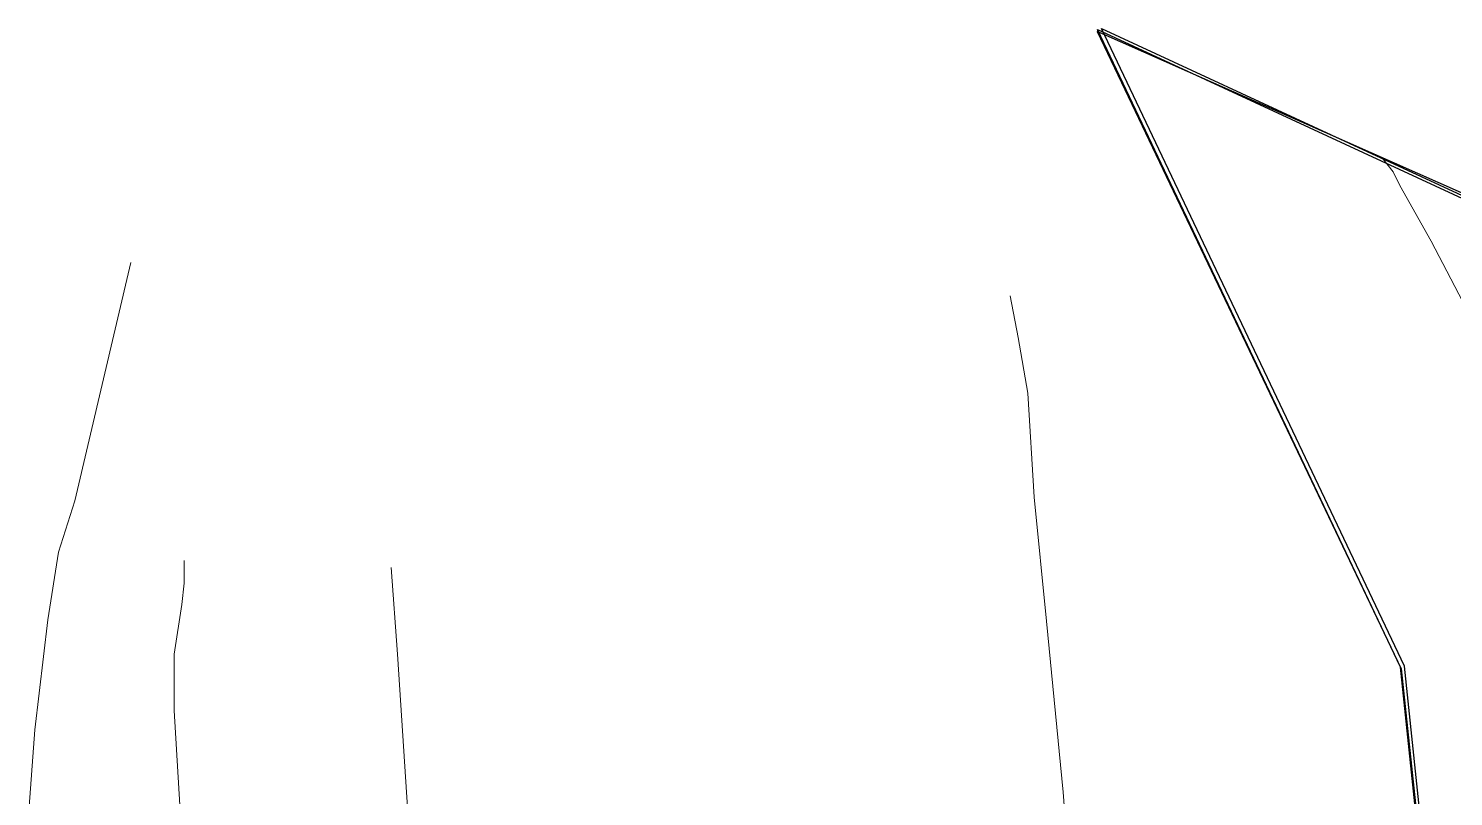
# Model space of a CAD drawing. Header units: millimetres. Extents: x 590121 to 927379, y 438565 to 1441738.
# Drawn here: x 590804 to 591786, y 441390 to 441919 of the extents above; entities that cross this region are included whole.
import ezdxf

# ---------------------------------------------------------------- set-up
doc = ezdxf.new("R2010")
doc.units = ezdxf.units.MM
doc.header["$LTSCALE"] = 10
doc.layers.add('MAJ APRES LE 13.01.2023', color=222, linetype='Continuous', lineweight=30)
doc.layers.add('Roads_others', color=24, linetype='Continuous', lineweight=9)

msp = doc.modelspace()

# ---------------------------------------------------------------- linework, layer by layer
at = {"flags": 128}
for points in [[(591949.37, 439917.83), (591726.55, 440054.65), (591502.23, 440531.87), (591651.73, 440919.94), (591785.08, 441139.12), (591749.37, 441478.9), (591540.58, 441918.29), (591882.02, 441760.22)], [(591949.37, 439917.83), (591726.55, 440054.65), (591502.23, 440531.87), (591651.73, 440919.94), (591785.08, 441139.12), (591749.37, 441478.9), (591540.58, 441918.29), (591882.02, 441760.22)], [(591949.37, 439917.83), (591726.55, 440054.65), (591502.23, 440531.87), (591651.73, 440919.94), (591785.08, 441139.12), (591749.37, 441478.9), (591540.58, 441918.29), (591882.02, 441760.22)], [(591952.09, 439918.41), (591729.27, 440055.23), (591504.95, 440532.45), (591654.45, 440920.52), (591787.8, 441139.7), (591752.09, 441479.48), (591543.3, 441918.87), (591884.74, 441760.8)], [(591952.09, 439918.41), (591729.27, 440055.23), (591504.95, 440532.45), (591654.45, 440920.52), (591787.8, 441139.7), (591752.09, 441479.48), (591543.3, 441918.87), (591884.74, 441760.8)], [(591952.09, 439918.41), (591729.27, 440055.23), (591504.95, 440532.45), (591654.45, 440920.52), (591787.8, 441139.7), (591752.09, 441479.48), (591543.3, 441918.87), (591884.74, 441760.8)]]:
    msp.add_lwpolyline(points, dxfattribs=at)
at = {"layer": 'MAJ APRES LE 13.01.2023', "flags": 128}
msp.add_lwpolyline([(591996.36, 441714.97), (591540.46, 441916.74), (591749.76, 441477.59), (591785.86, 441137.85), (591652.77, 440918.52), (591503.72, 440530.28), (591728.59, 440053.32), (591951.57, 439916.75)], dxfattribs=at)
at = {"layer": 'Roads_others'}
for points in [[(591737.54, 441828.81), (591744.32, 441820.02), (591748.95, 441810.77), (591770.57, 441772.34), (591797.72, 441720.46)], [(590874.58, 441757.6), (590836.03, 441593.41), (590824.75, 441557.99), (590817.36, 441511.4), (590808.5, 441435.52), (590804.1, 441376.65), (590805.34, 441325.48), (590807.74, 441311.57), (590813.56, 441292.95), (590817.59, 441277.57), (590820.9, 441248)], [(591480.38, 441734.63), (591485.96, 441705.95), (591492.71, 441667.5), (591496.94, 441595.92), (591505.41, 441510.55), (591517.09, 441392.74), (591524.7, 441289.3)], [(590956.01, 441327.11), (590919.53, 441328.84), (590913.57, 441331.8), (590911.48, 441335.93), (590909.97, 441356.93), (590904.52, 441448.92), (590904.48, 441487.67), (590909.81, 441521.99), (590911.44, 441536.77), (590911.26, 441552.3)], [(591053.91, 441547.42), (591058.44, 441487.82), (591068.26, 441336.39), (591071.13, 441299.28), (591074.27, 441277.24), (591079.35, 441261.12)]]:
    msp.add_lwpolyline(points, dxfattribs=at)

doc.saveas('drawing.dxf')
